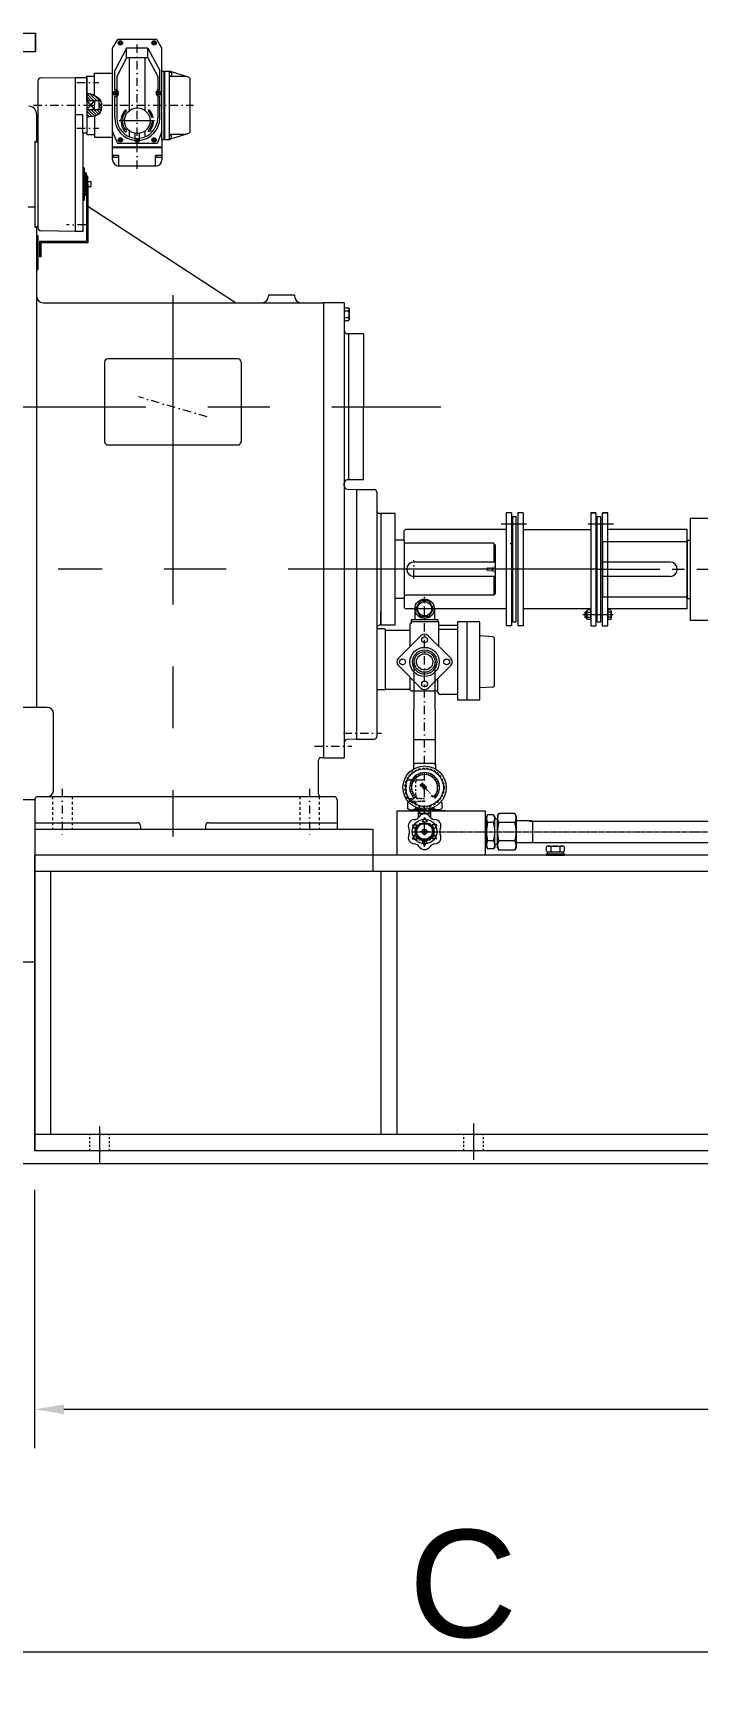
# Model space of a CAD drawing. Header units: inches. Extents: x 0 to 26418, y 0 to 20128.
# Drawn here: x 12022 to 13044, y 11112 to 13663 of the extents above; entities that cross this region are included whole.
import ezdxf

# ---------------------------------------------------------------- set-up
doc = ezdxf.new("R2010")
doc.units = ezdxf.units.IN
doc.header["$MEASUREMENT"] = 0
for name, pattern in [('CENTER', [50.8, 31.75, -6.35, 6.35, -6.35]), ('CHAIN', [0.7087, 0.4724, -0.0591, 0.1181, -0.0591]), ('DASHDOT', [25.4, 12.7, -6.35, 0, -6.35]), ('EB_DASH', [6, 3, -3]), ('虚线', [2, 1, -1])]:
    doc.linetypes.add(name, pattern=pattern)
doc.layers.get('Defpoints').update_dxf_attribs({"lineweight": 5})
for name, color, linetype, lineweight in [('CAXA1', 5, 'CENTER', 5), ('CAXA细实线层', 7, 'Continuous', 5), ('CAXA虚线层', 96, 'EB_DASH', 5), ('细实线层', 7, 'Continuous', 5)]:
    doc.layers.add(name, color=color, linetype=linetype, lineweight=lineweight)
doc.styles.add('Roman', font='arial.ttf')
doc.styles.get("Standard").update_dxf_attribs({"font": 'arial.ttf'})
doc.dimstyles.new('ISO-25', dxfattribs={"dimscale": 30, "dimtxt": 1.5, "dimasz": 1.5, "dimexe": 2, "dimexo": 2, "dimtad": 1, "dimtih": 1, "dimtoh": 1, "dimdec": 1, "dimlfac": 0.03937, "dimdsep": 46, "dimtxsty": 'Standard', "dimcen": 2.5, "dimclrd": 7, "dimclre": 7, "dimclrt": 7, "dimadec": 0, "dimazin": 0, "dimtfac": 1, "dimtdec": 1, "dimtmove": 0, "dimatfit": 3, "dimfxl": 1, "dimlwd": 5, "dimlwe": 5, "dimarcsym": 0})

# ---------------------------------------------------------------- blocks, each defined once
blk = doc.blocks.new('*D43')
at = {"color": 7, "linetype": 'Continuous', "lineweight": 5, "transparency": 16777216}
for p, q in [((9490.9, 12325.2), (9490.9, 11112.2)), ((15873.9, 11863.2), (15873.9, 11112.2)), ((9535.9, 11172.2), (15828.9, 11172.2))]:
    blk.add_line(p, q, dxfattribs=at)
at = {"color": 7, "transparency": 16777216}
for points in [[(9535.9, 11179.7), (9535.9, 11164.7), (9490.9, 11172.2)], [(15828.9, 11179.7), (15828.9, 11164.7), (15873.9, 11172.2)]]:
    blk.add_solid(points, dxfattribs=at)
at = {"layer": 'Defpoints', "color": 0, "transparency": 16777216}
for p in [(9490.9, 12385.2), (15873.9, 11923.2), (15873.9, 11172.2)]:
    blk.add_point(p, dxfattribs=at)
at = {"color": 7, "lineweight": 5, "transparency": 16777216, "insert": (12682.4, 11276.2), "char_height": 165, "attachment_point": 5, "style": 'Roman'}
blk.add_mtext('C', dxfattribs=at)
blk = doc.blocks.new('*D45')
at = {"color": 7, "linetype": 'Continuous', "lineweight": 5, "transparency": 16777216}
for p, q in [((12023.9, 11883.2), (12023.9, 11485.4)), ((14573.9, 11883.2), (14573.9, 11485.4)), ((12068.9, 11545.4), (14528.9, 11545.4))]:
    blk.add_line(p, q, dxfattribs=at)
at = {"color": 7, "transparency": 16777216}
for points in [[(12068.9, 11552.9), (12068.9, 11537.9), (12023.9, 11545.4)], [(14528.9, 11552.9), (14528.9, 11537.9), (14573.9, 11545.4)]]:
    blk.add_solid(points, dxfattribs=at)
at = {"layer": 'Defpoints', "color": 0, "transparency": 16777216}
for p in [(12023.9, 11943.2), (14573.9, 11943.2), (14573.9, 11545.4)]:
    blk.add_point(p, dxfattribs=at)
at = {"color": 7, "lineweight": 5, "transparency": 16777216, "insert": (13298.9, 11646.7), "char_height": 165, "attachment_point": 5, "style": 'Roman'}
blk.add_mtext('A', dxfattribs=at)

msp = doc.modelspace()

# ---------------------------------------------------------------- hatches: boundary and pattern name
at = {"lineweight": 5, "ltscale": 2}
h = msp.add_hatch(dxfattribs=at)
h.set_pattern_fill('ANSI31', angle=90, style=0)
h.set_pattern_definition([(135, (-173626.2287, 76611.9584), (-2.24506403, -2.24506403), [])])
edge = h.paths.add_edge_path()
edge.add_line((12103.95, 13559.18), (12103.95, 13569.79))
edge.add_spline(control_points=[(12103.95, 13569.79), (12107.78, 13571.76), (12124.14, 13565.13), (12126.85, 13555.45), (12126.93, 13552.18)], knot_values=[3.6308957, 3.6308957, 3.6308957, 3.6308957, 20.6769473, 29.3984587, 29.3984587, 29.3984587, 29.3984587], degree=3, periodic=0)
edge.add_line((12126.93, 13552.18), (12122.95, 13552.18))
edge.add_line((12122.95, 13552.18), (12122.95, 13559.18))
edge.add_line((12122.95, 13559.18), (12103.95, 13559.18))
edge = h.paths.add_edge_path()
edge.add_line((12115.95, 13545.18), (12122.95, 13545.18))
edge.add_line((12122.95, 13545.18), (12122.95, 13552.18))
edge.add_line((12122.95, 13552.18), (12126.93, 13552.18))
edge.add_spline(control_points=[(12126.93, 13552.18), (12127, 13549.59), (12126.03, 13544.12), (12123.21, 13536.39), (12109.35, 13534.24), (12103.95, 13533.62)], knot_values=[29.3984587, 29.3984587, 29.3984587, 29.3984587, 36.2964937, 44.020634, 53.7417348, 53.7417348, 53.7417348, 53.7417348], degree=3, periodic=0)
edge.add_line((12103.95, 13533.62), (12103.95, 13544.63))
edge.add_line((12103.95, 13544.63), (12103.95, 13545.18))
edge.add_line((12103.95, 13545.18), (12115.95, 13545.18))
edge.add_line((12115.95, 13545.18), (12115.95, 13545.18))
at = {"linetype": 'Continuous', "lineweight": 5}
h = msp.add_hatch(color=7, dxfattribs=at)
h.paths.add_polyline_path([(12637.59, 12488.04), (12635.87, 12489.57), (12635.83, 12489.61), (12635.79, 12489.65), (12624.36, 12499.85), (12624.81, 12500.09), (12625.21, 12500.41), (12625.54, 12500.81), (12625.77, 12501.27)], flags=0)
h.paths.add_polyline_path([(12622.8, 12504.6), (12622.39, 12504.45), (12622.01, 12504.23), (12621.68, 12503.95), (12621.4, 12503.62), (12621.18, 12503.24), (12621.03, 12502.83), (12619.06, 12504.59), (12618.81, 12504.75), (12618.52, 12504.83), (12617.25, 12504.99), (12617.17, 12505.01), (12617.09, 12505.04), (12617.02, 12505.08), (12616.96, 12505.13), (12616.73, 12505.36), (12616.66, 12505.44), (12616.62, 12505.53), (12616.59, 12505.62), (12616.58, 12505.72), (12616.59, 12505.81), (12616.62, 12505.91), (12616.66, 12506), (12616.73, 12506.07), (12619.55, 12508.9), (12619.63, 12508.96), (12619.72, 12509.01), (12619.81, 12509.04), (12619.91, 12509.05), (12620.01, 12509.04), (12620.1, 12509.01), (12620.19, 12508.96), (12620.26, 12508.9), (12620.49, 12508.67), (12620.55, 12508.6), (12620.59, 12508.53), (12620.62, 12508.46), (12620.64, 12508.38), (12620.79, 12507.11), (12620.88, 12506.82), (12621.04, 12506.57)], flags=0)
msp.add_hatch(color=7, dxfattribs=at).paths.add_polyline_path([(12625.77, 12501.27), (12625.54, 12500.81), (12625.21, 12500.41), (12624.81, 12500.09), (12624.36, 12499.85), (12623.98, 12499.74), (12623.59, 12499.69), (12623.2, 12499.69), (12622.81, 12499.76), (12622.44, 12499.89), (12622.09, 12500.08), (12621.78, 12500.32), (12621.51, 12500.6), (12621.28, 12500.92), (12621.11, 12501.28), (12621, 12501.66), (12620.95, 12502.05), (12620.96, 12502.44), (12621.03, 12502.83), (12621.18, 12503.24), (12621.4, 12503.62), (12621.68, 12503.95), (12622.01, 12504.23), (12622.39, 12504.45), (12622.8, 12504.6), (12623.19, 12504.67), (12623.58, 12504.68), (12623.97, 12504.63), (12624.35, 12504.51), (12624.7, 12504.34), (12625.02, 12504.12), (12625.31, 12503.85), (12625.55, 12503.53), (12625.73, 12503.19), (12625.86, 12502.82), (12625.93, 12502.43), (12625.94, 12502.03), (12625.89, 12501.65)], flags=0)

# ---------------------------------------------------------------- linework, layer by layer
at = {"color": 7, "lineweight": 5}
for p, q in [((11520.45, 13663.18), (12025.45, 13663.18)), ((12025.45, 13635.18), (12025.45, 13663.18)), ((12143.65, 13639.83), (12151.65, 13653.53)), ((12211.65, 13653.53), (12151.65, 13653.53)), ((12153.75, 13648.73), (12155.25, 13648.73)), ((12153.75, 13648.73), (12153.75, 13647.73)), ((12155.25, 13648.73), (12155.25, 13650.23)), ((12155.25, 13650.23), (12156.25, 13650.23)), ((12156.25, 13650.23), (12156.25, 13648.73)), ((12156.25, 13648.73), (12157.75, 13648.73)), ((12157.75, 13648.73), (12157.75, 13647.73)), ((12205.55, 13647.73), (12205.55, 13648.73)), ((12205.55, 13648.73), (12207.05, 13648.73)), ((12207.05, 13648.73), (12207.05, 13650.23)), ((12207.05, 13650.23), (12208.05, 13650.23)), ((12208.05, 13650.23), (12208.05, 13648.73)), ((12208.05, 13648.73), (12209.55, 13648.73)), ((12209.55, 13648.23), (12209.55, 13648.73)), ((12209.55, 13648.73), (12209.55, 13647.73)), ((12219.65, 13639.83), (12211.65, 13653.53)), ((11772.95, 13635.18), (12025.45, 13635.18)), ((12143.65, 13521.88), (12143.65, 13639.83)), ((12165.15, 13640.03), (12147.05, 13605.53)), ((12165.15, 13625.03), (12150.2, 13596.53)), ((12155.25, 13647.73), (12153.75, 13647.73)), ((12155.25, 13646.23), (12155.25, 13647.73)), ((12156.25, 13646.23), (12155.25, 13646.23)), ((12157.75, 13647.73), (12156.25, 13647.73)), ((12156.25, 13647.73), (12156.25, 13646.23)), ((12198.15, 13640.03), (12165.15, 13640.03)), ((12165.15, 13625.03), (12165.15, 13640.03)), ((12198.15, 13625.03), (12165.15, 13625.03)), ((12169.65, 13543.95), (12169.65, 13625.03)), ((12193.65, 13543.95), (12193.65, 13625.03)), ((12198.15, 13625.03), (12198.15, 13640.03)), ((12198.15, 13640.03), (12216.25, 13605.53)), ((12198.15, 13625.03), (12213.1, 13596.53)), ((12207.05, 13647.73), (12205.55, 13647.73)), ((12207.05, 13646.23), (12207.05, 13647.73)), ((12208.05, 13646.23), (12207.05, 13646.23)), ((12207.55, 13646.23), (12208.05, 13646.23)), ((12209.55, 13647.73), (12208.05, 13647.73)), ((12208.05, 13647.73), (12208.05, 13646.23)), ((12219.65, 13604.83), (12219.65, 13639.83)), ((12103.95, 13559.18), (12103.95, 13597.18)), ((12103.95, 13597.18), (12115.95, 13597.18)), ((12115.95, 13601.43), (12143.65, 13601.43)), ((12115.95, 13567.37), (12115.95, 13601.43)), ((12147.05, 13575.75), (12147.05, 13605.53)), ((12216.25, 13575.75), (12216.25, 13605.53)), ((12219.65, 13604.83), (12231.25, 13604.83)), ((12219.65, 13499.53), (12219.65, 13604.83)), ((12223.25, 13499.53), (12223.25, 13604.83)), ((12224.25, 13499.53), (12224.25, 13604.83)), ((12231.25, 13499.53), (12231.25, 13604.83)), ((12260.36, 13595.56), (12231.25, 13604.83)), ((12231.25, 13603.31), (12234.25, 13603.31)), ((12231.25, 13597.43), (12234.25, 13597.43)), ((12234.25, 13603.31), (12234.25, 13597.43)), ((12147.45, 13571.33), (12147.45, 13572.83)), ((12147.45, 13572.83), (12148.45, 13572.83)), ((12148.45, 13572.83), (12148.45, 13571.33)), ((12150.2, 13596.53), (12150.2, 13575.29)), ((12213.1, 13596.53), (12213.1, 13575.29)), ((12214.85, 13571.33), (12214.85, 13572.83)), ((12214.85, 13572.83), (12215.85, 13572.83)), ((12215.85, 13572.83), (12215.85, 13571.33)), ((12231.25, 13596.83), (12256.39, 13596.83)), ((12263.15, 13512.6), (12263.15, 13591.75)), ((12122.95, 13559.18), (12103.95, 13559.18)), ((12122.95, 13545.18), (12122.95, 13559.18)), ((12145.95, 13571.33), (12147.45, 13571.33)), ((12145.95, 13571.33), (12145.95, 13570.33)), ((12147.45, 13570.33), (12145.95, 13570.33)), ((12147.05, 13532.63), (12147.05, 13565.91)), ((12147.45, 13568.83), (12147.45, 13570.33)), ((12148.45, 13568.83), (12147.45, 13568.83)), ((12148.45, 13571.33), (12149.95, 13571.33)), ((12149.95, 13570.33), (12148.45, 13570.33)), ((12148.45, 13570.33), (12148.45, 13568.83)), ((12149.95, 13571.33), (12149.95, 13570.33)), ((12150.2, 13566.36), (12150.2, 13532.63)), ((12213.1, 13566.36), (12213.1, 13532.63)), ((12213.35, 13571.33), (12214.85, 13571.33)), ((12213.35, 13571.33), (12213.35, 13570.33)), ((12214.85, 13570.33), (12213.35, 13570.33)), ((12214.85, 13568.83), (12214.85, 13570.33)), ((12215.85, 13568.83), (12214.85, 13568.83)), ((12215.85, 13571.33), (12217.35, 13571.33)), ((12217.35, 13570.33), (12215.85, 13570.33)), ((12215.85, 13570.33), (12215.85, 13568.83)), ((12216.25, 13532.63), (12216.25, 13565.91)), ((12217.35, 13571.33), (12217.35, 13570.33)), ((12026.95, 13538.68), (12026.95, 13495.68)), ((12122.95, 13545.18), (12103.95, 13545.18)), ((12103.95, 13544.63), (12103.95, 13507.18)), ((12115.95, 13535.74), (12115.95, 13502.93)), ((12117.95, 13545.16), (12117.95, 13545.18)), ((12143.65, 13468.23), (12143.65, 13521.88)), ((12208.15, 13528.33), (12153.76, 13528.33)), ((12156.7, 13526.47), (12158.86, 13526.47)), ((12157.12, 13533.29), (12159.33, 13533.29)), ((12163.35, 13545.39), (12164.99, 13543.98)), ((12199.95, 13545.39), (12198.31, 13543.98)), ((12206.17, 13533.29), (12203.97, 13533.29)), ((12206.6, 13526.47), (12204.44, 13526.47)), ((12103.95, 13507.18), (12115.95, 13507.18)), ((12115.95, 13502.93), (12143.65, 13502.93)), ((12143.65, 13512.03), (12151.15, 13493.53)), ((12153.75, 13499.33), (12155.25, 13499.33)), ((12153.75, 13499.33), (12153.75, 13498.33)), ((12155.25, 13498.33), (12153.75, 13498.33)), ((12155.25, 13499.33), (12155.25, 13500.83)), ((12155.25, 13500.83), (12156.25, 13500.83)), ((12155.25, 13496.83), (12155.25, 13498.33)), ((12156.25, 13496.83), (12155.25, 13496.83)), ((12156.25, 13500.83), (12156.25, 13499.33)), ((12156.25, 13499.33), (12157.75, 13499.33)), ((12157.75, 13498.33), (12156.25, 13498.33)), ((12156.25, 13498.33), (12156.25, 13496.83)), ((12157.75, 13499.33), (12157.75, 13498.33)), ((12161.41, 13513.61), (12160.51, 13512.95)), ((12160.51, 13512.95), (12164.82, 13511.29)), ((12163.16, 13514.88), (12164.06, 13515.55)), ((12164.06, 13515.55), (12164.82, 13511.29)), ((12169.65, 13503.56), (12169.65, 13512.7)), ((12178.35, 13498.18), (12178.35, 13508.9)), ((12179.65, 13498.77), (12181.15, 13498.77)), ((12179.65, 13498.77), (12179.65, 13497.77)), ((12181.15, 13497.77), (12179.65, 13497.77)), ((12181.15, 13498.77), (12181.15, 13500.27)), ((12181.15, 13500.27), (12182.15, 13500.27)), ((12181.15, 13496.27), (12181.15, 13497.77)), ((12182.15, 13496.27), (12181.15, 13496.27)), ((12182.15, 13500.27), (12182.15, 13498.77)), ((12182.15, 13498.77), (12183.65, 13498.77)), ((12183.65, 13497.77), (12182.15, 13497.77)), ((12182.15, 13497.77), (12182.15, 13496.27)), ((12183.65, 13498.77), (12183.65, 13497.77)), ((12184.95, 13498.18), (12184.95, 13508.9)), ((12193.65, 13503.56), (12193.65, 13512.7)), ((12199.24, 13515.55), (12198.47, 13511.29)), ((12202.79, 13512.95), (12198.47, 13511.29)), ((12200.14, 13514.88), (12199.24, 13515.55)), ((12201.89, 13513.61), (12202.79, 13512.95)), ((12205.55, 13499.33), (12207.05, 13499.33)), ((12205.55, 13499.33), (12205.55, 13498.33)), ((12207.05, 13498.33), (12205.55, 13498.33)), ((12207.05, 13499.33), (12207.05, 13500.83)), ((12207.05, 13500.83), (12208.05, 13500.83)), ((12207.05, 13496.83), (12207.05, 13498.33)), ((12208.05, 13496.83), (12207.05, 13496.83)), ((12208.05, 13500.83), (12208.05, 13499.33)), ((12208.05, 13499.33), (12209.55, 13499.33)), ((12209.55, 13498.33), (12208.05, 13498.33)), ((12208.05, 13498.33), (12208.05, 13496.83)), ((12209.55, 13499.33), (12209.55, 13498.33)), ((12219.65, 13512.03), (12212.15, 13493.53)), ((12219.65, 13499.53), (12231.25, 13499.53)), ((12219.65, 13499.53), (12219.65, 13468.23)), ((12260.36, 13508.79), (12231.25, 13499.53)), ((12231.25, 13507.53), (12256.39, 13507.53)), ((12231.25, 13506.93), (12234.25, 13506.93)), ((12231.25, 13501.04), (12234.25, 13501.04)), ((12234.25, 13501.04), (12234.25, 13506.93)), ((12219.65, 13487.53), (12143.65, 13487.53)), ((12219.65, 13486.53), (12143.65, 13486.53)), ((12153.35, 13475.03), (12143.65, 13475.03)), ((12144.5, 13475.03), (12144.5, 13472.03)), ((12152.5, 13472.03), (12144.5, 13472.03)), ((12212.15, 13493.53), (12151.15, 13493.53)), ((12152.5, 13475.03), (12152.5, 13472.03)), ((12153.35, 13458.53), (12153.35, 13475.03)), ((12209.95, 13458.53), (12209.95, 13475.03)), ((12219.65, 13475.03), (12209.95, 13475.03)), ((12210.8, 13475.03), (12210.8, 13472.03)), ((12218.8, 13472.03), (12210.8, 13472.03)), ((12218.8, 13475.03), (12218.8, 13472.03)), ((12209.95, 13458.53), (12153.35, 13458.53)), ((12332.95, 13248.18), (12105.45, 13396.54)), ((12026.95, 13365.68), (12026.95, 12625.68)), ((12036.95, 13248.18), (12467.95, 13248.18)), ((12423.45, 13260.18), (12383.45, 13260.18)), ((12383.45, 13260.18), (12383.45, 13258.18)), ((12423.45, 13260.18), (12423.45, 13258.18)), ((12467.95, 13248.18), (12467.95, 12548.18)), ((12499.95, 13248.18), (12467.95, 13248.18)), ((12499.95, 13248.18), (12499.95, 12571.13)), ((12499.95, 13240.6), (12506.68, 13240.6)), ((12499.95, 13240.6), (12499.95, 13220.75)), ((12506.68, 13240.6), (12507.45, 13239.27)), ((12499.95, 13235.64), (12506.68, 13235.64)), ((12499.95, 13230.68), (12499.95, 13230.68)), ((12499.95, 13230.68), (12499.95, 13230.68)), ((12499.95, 13230.68), (12499.95, 13230.68)), ((12499.95, 13225.71), (12506.68, 13225.71)), ((12499.95, 13220.75), (12506.68, 13220.75)), ((12506.68, 13220.75), (12507.45, 13222.08)), ((12507.45, 13239.27), (12507.45, 13222.08)), ((12506.45, 13200.68), (12504.95, 13200.68)), ((12506.45, 13200.68), (12506.45, 13034.21)), ((12529.45, 13200.68), (12506.45, 13200.68)), ((12506.45, 13200.68), (12506.45, 12975.68)), ((12529.45, 13200.68), (12529.45, 13088.18)), ((12131.45, 13156.81), (12131.45, 13034.48)), ((12336.45, 13161.81), (12136.45, 13161.81)), ((12341.45, 13156.81), (12341.45, 13034.48)), ((12529.45, 12975.68), (12529.45, 13088.18)), ((12136.45, 13029.48), (12137.24, 13029.48)), ((12137.24, 13029.48), (12336.45, 13029.48)), ((12499.95, 12966.42), (12499.95, 12970.68)), ((12504.69, 12961.42), (12518.95, 12960.68)), ((12506.45, 12975.68), (12504.95, 12975.68)), ((12529.45, 12975.68), (12506.45, 12975.68)), ((12518.95, 12960.68), (12545.95, 12960.68)), ((12518.95, 12960.68), (12518.95, 12576.87)), ((12549.95, 12956.68), (12549.95, 12746.37)), ((12555.95, 12924.18), (12553.95, 12924.18)), ((12577.95, 12924.18), (12555.95, 12924.18)), ((12555.95, 12924.18), (12555.95, 12752.18)), ((12577.95, 12752.18), (12577.95, 12924.18)), ((13031.95, 12916.71), (13076.95, 12916.71)), ((13031.95, 12916.71), (13031.95, 12759.65)), ((12591.95, 12883.18), (12577.95, 12883.18)), ((12591.95, 12883.18), (12577.95, 12883.18)), ((12591.95, 12883.18), (12591.95, 12793.18)), ((12591.95, 12883.18), (12591.95, 12793.18)), ((13026.95, 12883.18), (13026.95, 12793.18)), ((13026.95, 12883.18), (13031.95, 12883.18)), ((12729.95, 12878.18), (12593.95, 12878.18)), ((12729.95, 12878.18), (12593.95, 12878.18)), ((12729.95, 12878.18), (12729.95, 12849.18)), ((12729.95, 12878.18), (12729.95, 12849.18)), ((12731.95, 12876.18), (12731.95, 12800.18)), ((12731.95, 12876.18), (12731.95, 12800.18)), ((12754.95, 12878.18), (12756.95, 12876.18)), ((12754.95, 12878.18), (12756.95, 12876.18)), ((12896.95, 12880.68), (12896.95, 12795.68)), ((12896.95, 12880.68), (13026.95, 12880.68)), ((12731.95, 12849.18), (12606.95, 12849.18)), ((12731.95, 12849.18), (12616.95, 12849.18)), ((13000.95, 12849.18), (12896.95, 12849.18)), ((12731.95, 12827.18), (12606.95, 12827.18)), ((12731.95, 12827.18), (12616.3, 12827.18)), ((12729.95, 12827.18), (12729.95, 12798.18)), ((12729.95, 12827.18), (12729.95, 12798.18)), ((13000.95, 12827.18), (12896.95, 12827.18)), ((12591.94, 12793.18), (12577.95, 12793.18)), ((12591.95, 12793.18), (12577.95, 12793.18)), ((12729.95, 12798.18), (12593.95, 12798.18)), ((12729.95, 12798.18), (12593.95, 12798.18)), ((12616.52, 12789.37), (12609.59, 12777.37)), ((12630.38, 12789.37), (12616.52, 12789.37)), ((12637.31, 12777.37), (12630.38, 12789.37)), ((12729.95, 12798.18), (12731.95, 12800.18)), ((12729.95, 12798.18), (12731.95, 12800.18)), ((12896.95, 12795.68), (13026.95, 12795.68)), ((13026.95, 12793.18), (13031.95, 12793.18)), ((12555.95, 12752.18), (12555.95, 12773.18)), ((12643.88, 12760.38), (12603.02, 12760.38)), ((12603.02, 12760.38), (12603.02, 12755.23)), ((12645.44, 12757.37), (12603.02, 12757.37)), ((12608.45, 12777.37), (12608.45, 12760.38)), ((12609.59, 12777.37), (12616.52, 12765.37)), ((12616.52, 12765.37), (12630.38, 12765.37)), ((12630.38, 12765.37), (12637.31, 12777.37)), ((12638.45, 12777.37), (12638.45, 12760.38)), ((12643.88, 12760.38), (12643.88, 12757.37)), ((12645.44, 12719.55), (12645.44, 12757.37)), ((12674.52, 12757.98), (12706.52, 12757.98)), ((12674.52, 12636.88), (12674.52, 12757.98)), ((12688.96, 12636.88), (12688.96, 12757.98)), ((12708.52, 12638.88), (12708.52, 12755.98)), ((13031.95, 12759.65), (13076.95, 12759.65)), ((12549.95, 12748.18), (12549.95, 12746.37)), ((12549.95, 12746.37), (12549.95, 12580.87)), ((12561.45, 12746.37), (12549.95, 12746.37)), ((12555.95, 12752.18), (12553.95, 12752.18)), ((12577.95, 12752.18), (12555.95, 12752.18)), ((12563.45, 12654.37), (12563.45, 12744.37)), ((12563.45, 12744.37), (12601.46, 12744.37)), ((12583.14, 12701.23), (12617.79, 12735.88)), ((12601.46, 12719.55), (12601.46, 12754.66)), ((12629.11, 12735.88), (12663.75, 12701.23)), ((12645.44, 12752.08), (12674.52, 12752.08)), ((12674.52, 12745.33), (12645.44, 12745.33)), ((12728.15, 12734.16), (12708.52, 12735.49)), ((12730.95, 12659.78), (12730.95, 12731.17)), ((12617.79, 12655.27), (12583.14, 12689.92)), ((12629.11, 12655.27), (12663.75, 12689.92)), ((12563.45, 12653.87), (12599.06, 12653.87)), ((12601.46, 12653.47), (12601.46, 12671.6)), ((12643.26, 12669.42), (12643.26, 12650.47)), ((12728.15, 12656.78), (12708.52, 12655.46)), ((12561.45, 12652.37), (12549.95, 12652.37)), ((12643.26, 12650.47), (12604.46, 12650.47)), ((12674.52, 12645.47), (12648.26, 12645.47)), ((12688.96, 12636.88), (12674.52, 12636.88)), ((12706.52, 12636.88), (12688.96, 12636.88)), ((12042.95, 12625.68), (11986.95, 12625.68)), ((12052.95, 12498.18), (12052.95, 12615.68)), ((12518.95, 12576.87), (12504.69, 12576.13)), ((12518.95, 12596.87), (12518.95, 12576.87)), ((12518.95, 12576.87), (12545.95, 12576.87)), ((12499.95, 12571.13), (12499.95, 12548.18)), ((12459.95, 12543.18), (12459.95, 12493.18)), ((12467.95, 12548.18), (12464.95, 12548.18)), ((12467.95, 12548.18), (12499.95, 12548.18)), ((12023.95, 12483.18), (12023.95, 12438.18)), ((12483.95, 12488.18), (12028.95, 12488.18)), ((12488.95, 12483.18), (12488.95, 12438.18)), ((12023.95, 12448.18), (12181.45, 12448.18)), ((12023.95, 12438.18), (12488.95, 12438.18)), ((12186.45, 12443.18), (12186.45, 12438.18)), ((12286.45, 12443.18), (12286.45, 12438.18)), ((12291.45, 12448.18), (12488.95, 12448.18)), ((16641.69, 11923.18), (9793.58, 11923.18))]:
    msp.add_line(p, q, dxfattribs=at)
at = {"color": 7, "linetype": 'DASHDOT', "lineweight": 5}
for p, q in [((12181.65, 13454.37), (12181.65, 13657.8)), ((12089, 13587.18), (12122.37, 13587.18)), ((12022.36, 13552.18), (12103.95, 13552.18)), ((12103.95, 13552.18), (12141.44, 13552.18)), ((12103.95, 13552.18), (12268.13, 13552.18)), ((12089, 13517.18), (12122.37, 13517.18)), ((12102.39, 13368.18), (12072.78, 13368.18)), ((12288.96, 13072.86), (12183.94, 13103.49)), ((12288.96, 13072.86), (12183.94, 13103.49)), ((12606.95, 12824.18), (12606.95, 12852.18)), ((12623.45, 12411.08), (12623.45, 12795.57)), ((12498.82, 12585.87), (12557.17, 12585.87)), ((12454.26, 12565.68), (12511.49, 12565.68)), ((12066.45, 12500.33), (12066.45, 12425.13)), ((12446.45, 12500.33), (12446.45, 12425.13))]:
    msp.add_line(p, q, dxfattribs=at)
at = {"color": 7, "linetype": 'Continuous', "lineweight": 5}
for p, q in [((12878.94, 12925.18), (12886.94, 12925.18)), ((12886.94, 12925.18), (12878.94, 12925.18)), ((12888.95, 12919.18), (12894.25, 12919.18)), ((12896.95, 12925.18), (12904.95, 12925.18)), ((12904.95, 12925.18), (12896.95, 12925.18)), ((12593.95, 12899.18), (12591.95, 12897.18)), ((12591.95, 12883.18), (12591.95, 12897.18)), ((12591.95, 12883.18), (12591.95, 12793.18)), ((12591.95, 12793.18), (12591.95, 12779.18)), ((12593.95, 12777.18), (12591.95, 12779.18)), ((12748.95, 12777.18), (12593.95, 12777.18)), ((12758.94, 12757.18), (12764.24, 12757.18)), ((12869.95, 12772.18), (12869.95, 12764.18)), ((12872.54, 12772.18), (12869.95, 12772.18)), ((12872.54, 12764.18), (12869.95, 12764.18)), ((12872.54, 12762.55), (12872.54, 12773.81)), ((12878.34, 12775.68), (12873.15, 12775.68)), ((12873.15, 12771.93), (12878.34, 12771.93)), ((12873.15, 12764.43), (12878.34, 12764.43)), ((12878.34, 12760.67), (12873.15, 12760.67)), ((12878.94, 12762.55), (12878.94, 12773.81)), ((12904.95, 12775.68), (12904.95, 12760.67)), ((12909.65, 12775.68), (12904.95, 12775.68)), ((12904.95, 12772.18), (12904.95, 12764.18)), ((12909.65, 12771.93), (12904.95, 12771.93)), ((12909.65, 12764.43), (12904.95, 12764.43)), ((12909.65, 12760.67), (12904.95, 12760.67)), ((12910.25, 12773.81), (12910.25, 12762.55)), ((12756.95, 12751.18), (12748.95, 12751.18)), ((12774.94, 12751.18), (12766.94, 12751.18)), ((12878.94, 12751.18), (12886.94, 12751.18)), ((12896.95, 12751.18), (12904.95, 12751.18)), ((12639.95, 12575.9), (12606.95, 12575.9)), ((12606.95, 12539.15), (12606.95, 12575.1)), ((12639.95, 12539.15), (12639.95, 12575.9)), ((12608.79, 12539.15), (12606.45, 12537.81)), ((12606.45, 12537.81), (12606.45, 12530.76)), ((12638.12, 12539.15), (12608.79, 12539.15)), ((12638.12, 12539.15), (12640.45, 12537.81)), ((12638.12, 12539.15), (12640.45, 12537.81)), ((12640.45, 12537.81), (12640.45, 12530.75)), ((12611.42, 12514.2), (12609.3, 12516.32)), ((12619.55, 12508.9), (12616.73, 12506.07)), ((12616.96, 12505.13), (12616.73, 12505.36)), ((12617.25, 12504.99), (12618.52, 12504.83)), ((12619.06, 12504.59), (12621.03, 12502.83)), ((12620.49, 12508.67), (12620.26, 12508.9)), ((12620.64, 12508.38), (12620.79, 12507.11)), ((12621.04, 12506.57), (12622.8, 12504.6)), ((12023.95, 12483.5), (11779.09, 12483.5)), ((12023.95, 12483.18), (12023.95, 12438.18)), ((12598.6, 12480.08), (12597.15, 12479.25)), ((12597.15, 12479.25), (12597.15, 12470.06)), ((12597.15, 12479.25), (12597.15, 12470.06)), ((12611.42, 12490.16), (12609.3, 12488.04)), ((12648.29, 12480.09), (12649.75, 12479.25)), ((12649.75, 12479.25), (12649.75, 12470.06)), ((12649.75, 12479.25), (12649.75, 12470.06)), ((12581.44, 12466.17), (12716.44, 12466.17)), ((12581.44, 12398.18), (12581.44, 12466.17)), ((12581.45, 12404.19), (12581.45, 12466.17)), ((12600.45, 12468.15), (12597.15, 12470.06)), ((12600.45, 12468.15), (12597.15, 12470.06)), ((12600.45, 12468.15), (12616.19, 12468.15)), ((12603.7, 12468.15), (12603.7, 12466.16)), ((12609.3, 12472.09), (12609.3, 12470.06)), ((12613.94, 12455.81), (12613.94, 12469.18)), ((12632.94, 12462.18), (12613.94, 12462.18)), ((12616.19, 12462.18), (12616.19, 12469.73)), ((12623.44, 12455.68), (12619.69, 12449.18)), ((12627.2, 12449.18), (12619.69, 12449.18)), ((12623.44, 12468.18), (12623.44, 12461.66)), ((12623.44, 12455.68), (12627.2, 12449.18)), ((12630.69, 12462.18), (12630.69, 12469.73)), ((12646.43, 12468.15), (12630.69, 12468.15)), ((12632.94, 12455.81), (12632.94, 12469.18)), ((12637.58, 12472.09), (12637.58, 12470.06)), ((12643.2, 12468.15), (12643.2, 12466.16)), ((12646.43, 12468.15), (12649.73, 12470.06)), ((12646.45, 12468.15), (12649.75, 12470.06)), ((12646.45, 12468.15), (12649.75, 12470.06)), ((12716.44, 12466.17), (12716.44, 12398.18)), ((12718.44, 12453.68), (12716.44, 12453.68)), ((12718.44, 12453.67), (12716.44, 12453.67)), ((12718.44, 12457.18), (12720.34, 12460.48)), ((12718.44, 12457.17), (12720.34, 12460.47)), ((12718.44, 12457.18), (12718.44, 12450.68)), ((12718.44, 12457.17), (12718.44, 12450.67)), ((12718.44, 12450.67), (12718.44, 12411.17)), ((12729.53, 12460.48), (12720.34, 12460.48)), ((12729.53, 12460.47), (12720.34, 12460.47)), ((12731.44, 12457.18), (12729.53, 12460.48)), ((12731.44, 12457.17), (12729.53, 12460.47)), ((12731.44, 12457.18), (12731.44, 12453.68)), ((12731.44, 12457.17), (12731.44, 12453.67)), ((12735.44, 12453.67), (12731.44, 12453.67)), ((12731.44, 12411.17), (12731.44, 12453.67)), ((12735.44, 12458.68), (12737.63, 12462.48)), ((12735.44, 12458.68), (12737.63, 12462.47)), ((12735.44, 12458.68), (12735.44, 12453.68)), ((12735.44, 12458.68), (12735.44, 12453.67)), ((12735.44, 12409.67), (12735.44, 12453.67)), ((12762.25, 12462.48), (12737.63, 12462.48)), ((12762.25, 12462.47), (12737.63, 12462.47)), ((12764.44, 12458.68), (12762.25, 12462.48)), ((12764.44, 12458.68), (12762.25, 12462.47)), ((12764.44, 12458.68), (12764.44, 12451.18)), ((12764.44, 12458.68), (12764.44, 12409.67)), ((12788.09, 12451.18), (12764.44, 12451.18)), ((12788.09, 12451.17), (12764.44, 12451.17)), ((12784.95, 12450.68), (14602.57, 12450.67)), ((12789.44, 12448.84), (12788.09, 12451.17)), ((12023.95, 12438.18), (12533.95, 12438.18)), ((12604.82, 12444.93), (12612.33, 12444.93)), ((12604.82, 12444.93), (12608.58, 12438.43)), ((12604.82, 12423.43), (12608.58, 12429.93)), ((12604.82, 12423.43), (12612.33, 12423.43)), ((12608.44, 12434.18), (12615.94, 12447.17)), ((12615.94, 12421.19), (12608.44, 12434.18)), ((12608.45, 12434.18), (12615.95, 12447.17)), ((12615.95, 12421.19), (12608.45, 12434.18)), ((12608.58, 12438.43), (12612.33, 12444.93)), ((12612.33, 12423.43), (12608.58, 12429.93)), ((12615.94, 12447.17), (12630.94, 12447.17)), ((12615.95, 12447.17), (12630.95, 12447.17)), ((12621.02, 12434.62), (12622.84, 12434.29)), ((12621.02, 12433.74), (12622.84, 12434.07)), ((12621.24, 12434.58), (12621.24, 12433.78)), ((12622.82, 12434.8), (12621.9, 12434.46)), ((12622.82, 12433.56), (12621.9, 12433.9)), ((12622.82, 12434.8), (12623.16, 12435.72)), ((12623.09, 12434.54), (12622.82, 12434.8)), ((12623.09, 12433.83), (12622.82, 12433.56)), ((12622.82, 12433.56), (12623.16, 12432.64)), ((12623.33, 12434.78), (12622.84, 12434.29)), ((12622.84, 12434.29), (12622.84, 12434.07)), ((12623.33, 12433.58), (12622.84, 12434.07)), ((12623, 12436.6), (12623.33, 12434.78)), ((12623, 12431.76), (12623.33, 12433.58)), ((12623.84, 12436.38), (12623.04, 12436.38)), ((12623.04, 12431.98), (12623.84, 12431.98)), ((12623.55, 12434.78), (12623.33, 12434.78)), ((12623.33, 12433.58), (12623.55, 12433.58)), ((12623.88, 12436.6), (12623.55, 12434.78)), ((12624.04, 12434.29), (12623.55, 12434.78)), ((12623.55, 12433.58), (12624.04, 12434.07)), ((12623.88, 12431.76), (12623.55, 12433.58)), ((12624.06, 12434.8), (12623.72, 12435.72)), ((12624.06, 12433.56), (12623.72, 12432.64)), ((12624.06, 12434.8), (12623.8, 12434.54)), ((12623.8, 12433.83), (12624.06, 12433.56)), ((12625.86, 12434.62), (12624.04, 12434.29)), ((12624.04, 12434.07), (12624.04, 12434.29)), ((12625.86, 12433.74), (12624.04, 12434.07)), ((12624.06, 12434.8), (12624.98, 12434.46)), ((12624.06, 12433.56), (12624.98, 12433.9)), ((12625.64, 12434.58), (12625.64, 12433.78)), ((12630.94, 12447.17), (12638.44, 12434.18)), ((12638.44, 12434.18), (12630.94, 12421.19)), ((12630.95, 12447.17), (12638.45, 12434.18)), ((12638.45, 12434.18), (12630.95, 12421.19)), ((12634.56, 12444.93), (12638.31, 12438.43)), ((12642.06, 12444.93), (12634.56, 12444.93)), ((12638.31, 12429.93), (12634.56, 12423.43)), ((12642.06, 12423.43), (12634.56, 12423.43)), ((12642.06, 12444.93), (12638.31, 12438.43)), ((12642.06, 12423.43), (12638.31, 12429.93)), ((12729.53, 12448.33), (12720.34, 12448.33)), ((12762.25, 12448.33), (12737.63, 12448.33)), ((12789.44, 12448.84), (12789.44, 12419.51)), ((12023.95, 11943.18), (12023.95, 12398.18)), ((14573.52, 12398.18), (12023.95, 12398.18)), ((12745.46, 12398.18), (12600.46, 12398.18)), ((12630.94, 12421.19), (12615.94, 12421.19)), ((12630.95, 12421.19), (12615.95, 12421.19)), ((12627.2, 12419.18), (12619.69, 12419.18)), ((12623.44, 12412.68), (12619.69, 12419.18)), ((12623.44, 12412.68), (12627.2, 12419.18)), ((12718.46, 12414.67), (12716.44, 12414.67)), ((12718.44, 12411.17), (12718.44, 12417.67)), ((12718.44, 12411.17), (12720.34, 12407.87)), ((12729.53, 12420.02), (12720.34, 12420.02)), ((12729.53, 12407.87), (12720.34, 12407.87)), ((12731.44, 12411.17), (12729.53, 12407.87)), ((12735.44, 12414.67), (12731.44, 12414.67)), ((12731.44, 12414.67), (12731.44, 12411.17)), ((12735.44, 12414.67), (12735.44, 12409.67)), ((12735.44, 12409.67), (12737.63, 12405.87)), ((12762.25, 12420.02), (12737.63, 12420.02)), ((12762.25, 12405.87), (12737.63, 12405.87)), ((12764.44, 12409.67), (12762.25, 12405.87)), ((12788.09, 12417.17), (12764.44, 12417.17)), ((12764.44, 12409.67), (12764.44, 12417.17)), ((12786.4, 12417.67), (14602.57, 12417.67)), ((12789.44, 12419.51), (12788.09, 12417.17)), ((12810.52, 12400.18), (12838.52, 12400.18)), ((12810.52, 12400.18), (12810.52, 12398.18)), ((12810.52, 12398.18), (12838.52, 12398.18)), ((12810.67, 12404.2), (12810.67, 12411.15)), ((12812.52, 12403.38), (12812.52, 12400.18)), ((12814.13, 12412.18), (12834.92, 12412.18)), ((12814.13, 12403.18), (12834.92, 12403.18)), ((12817.6, 12411.15), (12817.6, 12404.2)), ((12831.45, 12411.15), (12831.45, 12404.2)), ((12836.52, 12403.38), (12836.52, 12400.18)), ((12838.38, 12404.2), (12838.38, 12411.15)), ((12838.52, 12400.18), (12838.52, 12398.18)), ((12033.95, 12373.18), (12023.95, 12373.18)), ((14573.95, 12373.18), (12023.95, 12373.18)), ((12048.95, 11968.18), (12048.95, 12373.18)), ((12023.95, 12233.5), (11998.95, 12233.5)), ((14573.95, 11968.18), (12023.95, 11968.18)), ((14573.95, 11943.18), (12023.95, 11943.18))]:
    msp.add_line(p, q, dxfattribs=at)
at = {"color": 7, "linetype": '虚线', "lineweight": 5, "ltscale": 1.5}
for p, q in [((12719.15, 12838.18), (12720.31, 12840.18)), ((12720.31, 12836.18), (12719.15, 12838.18)), ((12720.31, 12836.18), (12720.31, 12840.18)), ((12720.31, 12840.18), (12728.05, 12840.18)), ((12720.31, 12836.18), (12728.05, 12836.18)), ((12728.05, 12840.18), (12731.95, 12842.43)), ((12728.05, 12840.18), (12728.05, 12836.18)), ((12728.05, 12836.18), (12731.95, 12833.93))]:
    msp.add_line(p, q, dxfattribs=at)
at = {"color": 7, "linetype": '虚线', "lineweight": 5, "ltscale": 4}
for p, q in [((12051.45, 12488.18), (12051.45, 12438.18)), ((12081.45, 12488.18), (12081.45, 12438.18)), ((12431.45, 12488.18), (12431.45, 12438.18)), ((12461.45, 12488.18), (12461.45, 12438.18))]:
    msp.add_line(p, q, dxfattribs=at)
at = {"color": 7, "linetype": 'CHAIN', "lineweight": 5, "ltscale": 15}
msp.add_line((12604.86, 12434.18), (14583.95, 12434.17), dxfattribs=at)
at = {"color": 7, "lineweight": 5}
for centre, radius in [((12155.75, 13648.23), 3.3), ((12207.55, 13648.23), 3.3), ((12147.95, 13570.83), 3.3), ((12215.35, 13570.83), 3.3), ((12181.65, 13528.33), 19.7), ((12158, 13529.88), 1.75), ((12155.75, 13498.83), 3.3), ((12181.65, 13498.27), 3.3), ((12207.55, 13498.83), 3.3), ((12623.45, 12777.37), 15), ((12623.45, 12777.37), 11), ((12623.45, 12729.47), 4.5), ((12623.4, 12695.47), 22.5), ((12623.45, 12695.47), 18.6), ((12623.45, 12695.57), 16), ((12623.45, 12695.57), 12.5), ((12589.55, 12695.57), 4.5), ((12657.35, 12695.57), 4.5), ((12623.45, 12661.67), 4.5)]:
    msp.add_circle(centre, radius, dxfattribs=at)
at = {"color": 7, "linetype": 'Continuous', "lineweight": 5}
for centre, radius in [((12623.44, 12502.18), 33.25), ((12623.44, 12502.18), 29), ((12623.44, 12502.18), 2.5), ((12635.16, 12488.86), 1), ((12635.16, 12488.86), 0.5), ((12623.45, 12434.66), 19), ((12623.45, 12434.66), 19), ((12623.44, 12434.18), 13), ((12623.45, 12434.66), 12), ((12623.45, 12434.66), 12), ((12623.44, 12434.18), 4)]:
    msp.add_circle(centre, radius, dxfattribs=at)
at = {"color": 7, "lineweight": 5}
for centre, radius, start, end in [((12147.95, 13570.83), 5, 259.63024, 100.36976), ((12215.35, 13570.83), 5, 79.63024, 280.36976), ((12259.15, 13591.75), 4, 0, 72.34988), ((12014.95, 13538.68), 12, 0, 90), ((12181.65, 13532.63), 34.6, 180, 264.52892), ((12181.65, 13532.63), 31.45, 180, 263.97901), ((12181.65, 13528.33), 25.02, 184.25161, 216.0227), ((12181.65, 13528.33), 25.02, 136.99459, 168.55642), ((12181.65, 13528.33), 22.86, 184.65425, 216.0227), ((12181.65, 13528.33), 22.86, 136.78495, 167.45816), ((12181.65, 13532.63), 34.6, 275.47108, 0), ((12181.65, 13532.63), 31.45, 276.02099, 0), ((12181.65, 13528.33), 22.86, 12.54184, 43.21505), ((12181.65, 13528.33), 25.02, 11.44358, 43.00541), ((12181.65, 13528.33), 22.86, 323.9773, 355.34575), ((12181.65, 13528.33), 25.02, 323.9773, 355.74839), ((12259.15, 13512.6), 4, 287.65012, 0), ((12153.35, 13468.23), 9.7, 180, 270), ((12209.95, 13468.23), 9.7, 270, 0), ((12031.95, 13368.18), 5, 210.13698, 233.1301), ((12036.95, 13258.18), 10, 180, 270), ((12373.45, 13258.18), 10, 270, 0), ((12433.45, 13258.18), 10, 180, 270), ((12503.06, 13238.12), 4.39, 325.61576, 25.61582), ((12491.03, 13230.68), 16.42, 342.41205, 17.58795), ((12503.06, 13223.23), 4.39, 334.38418, 34.38424), ((12504.95, 13205.68), 5, 180, 270), ((12136.45, 13156.81), 5, 90, 180), ((12336.45, 13156.81), 5, 0, 90), ((12136.45, 13034.48), 5, 180, 270), ((12336.45, 13034.48), 5, 270, 0), ((12504.95, 12970.68), 5, 90, 180), ((12504.95, 12966.42), 5, 180, 267), ((12545.95, 12956.68), 4, 0, 90), ((12553.95, 12928.18), 4, 180, 270), ((12593.95, 12880.18), 2, 180, 270), ((12606.95, 12838.18), 11, 90, 270), ((13000.95, 12838.18), 11, 270, 90), ((12593.95, 12796.18), 2, 90, 180), ((12623.45, 12699.37), 59.5, 110.15664, 111.6848), ((12706.52, 12755.98), 2, 0, 90), ((12553.95, 12748.18), 4, 90, 180), ((12561.45, 12744.37), 2, 360, 90), ((12623.45, 12730.22), 8, 45, 135), ((12727.95, 12731.17), 3, 0, 86.13391), ((12588.8, 12695.57), 8, 135, 225), ((12658.1, 12695.57), 8, 315, 45), ((12561.45, 12654.37), 2, 270, 0), ((12599.06, 12650.87), 3, 25.67889, 90.00017), ((12623.45, 12660.92), 8, 225, 315), ((12727.95, 12659.78), 3, 273.86609, 0), ((12604.46, 12653.47), 3, 205.67933, 270), ((12648.26, 12650.47), 5, 180, 270), ((12706.52, 12638.88), 2, 270, 0), ((12042.95, 12615.68), 10, 0, 90), ((12545.95, 12580.87), 4, 270, 0), ((12504.95, 12571.13), 5, 93, 180), ((12464.95, 12543.18), 5, 90, 180), ((12028.95, 12483.18), 5, 90, 180), ((12042.95, 12498.18), 10, 270, 0), ((12464.95, 12493.18), 5, 180, 270), ((12483.95, 12483.18), 5, 0, 90), ((12181.45, 12443.18), 5, 0, 90), ((12291.45, 12443.18), 5, 90, 180)]:
    msp.add_arc(centre, radius, start, end, dxfattribs=at)
at = {"color": 7, "linetype": 'Continuous', "lineweight": 5}
for centre, radius, start, end in [((12875.77, 12773.81), 3.23, 144.42999, 215.57001), ((12884.54, 12768.18), 12, 161.77609, 198.22391), ((12875.77, 12762.55), 3.23, 144.42999, 215.57001), ((12875.72, 12773.81), 3.23, 324.42999, 35.57001), ((12866.94, 12768.18), 12, 341.77609, 18.22391), ((12875.72, 12762.55), 3.23, 324.42999, 35.57001), ((12907.02, 12773.81), 3.23, 324.42999, 35.57001), ((12898.25, 12768.18), 12, 341.77609, 18.22391), ((12907.02, 12762.55), 3.23, 324.42999, 35.57001), ((12617.08, 12505.72), 0.5, 135, 225), ((12617.31, 12505.49), 0.5, 225, 262.92979), ((12618.39, 12503.84), 1, 48.23202, 82.92979), ((12619.91, 12508.55), 0.5, 45, 135), ((12620.14, 12508.31), 0.5, 7.07021, 45), ((12621.79, 12507.23), 1, 187.07021, 221.76798), ((12028.95, 12483.18), 5, 90, 180), ((12603.23, 12478.79), 10.64, 235.17482, 304.82518), ((12603.23, 12478.79), 10.64, 235.17482, 304.82518), ((12608.29, 12442.93), 10, 94.05552, 205.94448), ((12606.87, 12462.88), 10, 274.05552, 325.94448), ((12623.45, 12521.65), 53.5, 254.66283, 262.20151), ((12618.69, 12450.4), 11.78, 66.22268, 113.77732), ((12623.44, 12451.68), 10, 34.05552, 145.94448), ((12628.19, 12450.34), 11.84, 66.34529, 113.65471), ((12623.43, 12521.65), 53.5, 277.79849, 285.33717), ((12640.01, 12462.88), 10, 214.05552, 265.94448), ((12643.66, 12478.79), 10.64, 235.17482, 304.82518), ((12638.6, 12442.93), 10, 334.05552, 85.94448), ((12729.08, 12454.4), 10.64, 145.17482, 214.82518), ((12720.8, 12454.4), 10.64, 325.17482, 34.82518), ((12747.97, 12455.4), 12.53, 145.61575, 214.38425), ((12751.91, 12455.4), 12.53, 325.61575, 34.38425), ((12608.29, 12425.43), 10, 154.05552, 265.94448), ((12590.3, 12434.18), 10, 334.05552, 25.94448), ((12638.6, 12425.43), 10, 274.05552, 25.94448), ((12656.58, 12434.18), 10, 154.05552, 205.94448), ((12771.93, 12434.18), 53.5, 164.66283, 180), ((12771.93, 12434.17), 53.5, 180, 195.33717), ((12677.94, 12434.18), 53.5, 0, 15.33717), ((12677.94, 12434.17), 53.5, 344.66283, 0), ((12782.27, 12434.18), 46.83, 162.41205, 180), ((12782.27, 12434.17), 46.83, 180, 197.58795), ((12717.61, 12434.18), 46.83, 0, 17.58795), ((12717.61, 12434.17), 46.83, 342.41205, 0), ((12606.87, 12405.48), 10, 34.05552, 85.94448), ((12623.44, 12416.68), 10, 214.05552, 325.94448), ((12640.01, 12405.48), 10, 94.05552, 145.94448), ((12729.08, 12413.95), 10.64, 145.17482, 214.82518), ((12720.8, 12413.95), 10.64, 325.17482, 34.82518), ((12747.97, 12412.95), 12.53, 145.61575, 214.38425), ((12751.91, 12412.95), 12.53, 325.61575, 34.38425), ((12814.13, 12405.79), 6.38, 57.13277, 122.86723), ((12814.13, 12409.56), 6.38, 237.13277, 302.86723), ((12824.52, 12388.18), 24, 73.22135, 106.77865), ((12824.52, 12427.18), 24, 253.22135, 286.77865), ((12834.92, 12405.79), 6.38, 57.13277, 122.86723), ((12834.92, 12409.56), 6.38, 237.13277, 302.86723)]:
    msp.add_arc(centre, radius, start, end, dxfattribs=at)
at = {"color": 7, "lineweight": 5}
msp.add_open_spline([(12103.95, 13569.79), (12107.78, 13571.76), (12128.52, 13563.36), (12127.04, 13546.89), (12123.21, 13536.39), (12109.35, 13534.24), (12103.95, 13533.62)], degree=3, knots=[3.6308957, 3.6308957, 3.6308957, 3.6308957, 20.6769473, 36.2964937, 44.020634, 53.7417348, 53.7417348, 53.7417348, 53.7417348], dxfattribs=at)
at = {"layer": 'CAXA1', "linetype": 'CENTER', "lineweight": 5, "ltscale": 15}
for p, q in [((12236.45, 13260.19), (12236.45, 12427.16)), ((9432.77, 13088.18), (12648.51, 13088.18)), ((12889.82, 12838.18), (12059.83, 12838.18))]:
    msp.add_line(p, q, dxfattribs=at)
at = {"layer": 'CAXA1', "linetype": 'CENTER', "lineweight": 5, "ltscale": 3}
for p, q in [((12741.4, 12908.18), (12780.11, 12908.18)), ((12875.08, 12908.18), (12913.67, 12908.18)), ((12675.94, 12838.18), (12647.94, 12838.18)), ((12889.82, 12838.18), (15028.27, 12838.18)), ((12913.25, 12768.18), (12866.95, 12768.18)), ((12912.98, 12768.18), (12867.44, 12768.18)), ((12879.55, 12768.18), (12869.54, 12768.18)), ((12610.6, 12434.18), (12636.29, 12434.18)), ((12630.44, 12434.18), (12616.44, 12434.18)), ((12123.95, 11924.65), (12123.95, 11980.7)), ((12433.02, 11988.18), (12433.02, 11988.28)), ((12698.95, 11929.34), (12698.95, 11985.38))]:
    msp.add_line(p, q, dxfattribs=at)
at = {"layer": 'CAXA细实线层', "color": 7, "lineweight": 5}
for p, q in [((12748.95, 12925.18), (12748.95, 12751.18)), ((12754.94, 12925.18), (12748.95, 12925.18)), ((12756.95, 12925.18), (12748.95, 12925.18)), ((12756.95, 12925.18), (12756.95, 12751.18)), ((12758.94, 12757.18), (12758.94, 12919.18)), ((12758.94, 12919.18), (12764.24, 12919.18)), ((12764.24, 12757.18), (12764.24, 12919.18)), ((12766.94, 12925.18), (12766.94, 12751.18)), ((12774.94, 12925.18), (12766.94, 12925.18)), ((12774.94, 12925.18), (12774.94, 12751.18)), ((12878.94, 12925.18), (12878.94, 12751.18)), ((12886.94, 12925.18), (12886.94, 12751.18)), ((12888.95, 12757.18), (12888.95, 12919.18)), ((12894.25, 12757.18), (12894.25, 12919.18)), ((12896.95, 12751.18), (12896.95, 12925.18)), ((12904.95, 12751.18), (12904.95, 12925.18)), ((12748.95, 12899.18), (12593.95, 12899.18)), ((12878.94, 12898.68), (12774.94, 12898.68)), ((13026.95, 12899.18), (12904.95, 12899.18)), ((13026.95, 12777.18), (13026.95, 12899.18)), ((12774.94, 12777.68), (12878.94, 12777.68)), ((12872.54, 12771.58), (12869.95, 12771.58)), ((12872.54, 12764.78), (12869.95, 12764.78)), ((12888.95, 12757.18), (12894.25, 12757.18)), ((13026.95, 12777.18), (12904.95, 12777.18)), ((12606.95, 12550.1), (12607.45, 12695.57)), ((12639.95, 12550.9), (12639.45, 12695.38)), ((12023.95, 12463.17), (12023.95, 11943.18)), ((12533.95, 12438.17), (12543.95, 12438.17)), ((12543.95, 12438.17), (12543.95, 12373.98)), ((12556.45, 11968.18), (12556.45, 12373.18)), ((12581.45, 11968.18), (12581.45, 12373.18)), ((12897.45, 12373.18), (12752.45, 12373.18))]:
    msp.add_line(p, q, dxfattribs=at)
at = {"layer": 'CAXA细实线层', "color": 7, "linetype": 'Continuous', "lineweight": 5}
for p, q in [((12603.69, 12505.31), (12600.73, 12505.78)), ((12604.42, 12508.36), (12601.57, 12509.29)), ((12605.62, 12511.26), (12602.95, 12512.62)), ((12607.26, 12513.94), (12604.84, 12515.7)), ((12609.3, 12516.32), (12607.18, 12518.45)), ((12611.69, 12518.36), (12609.92, 12520.79)), ((12614.36, 12520), (12613, 12522.67)), ((12617.26, 12521.2), (12616.34, 12524.06)), ((12620.32, 12521.94), (12619.85, 12524.9)), ((12626.57, 12521.94), (12627.04, 12524.9)), ((12629.62, 12521.2), (12630.55, 12524.06)), ((12632.52, 12520), (12633.89, 12522.67)), ((12635.2, 12518.36), (12636.96, 12520.79)), ((12637.59, 12516.32), (12639.71, 12518.45)), ((12639.62, 12513.94), (12642.05, 12515.7)), ((12641.26, 12511.26), (12643.94, 12512.62)), ((12642.46, 12508.36), (12645.32, 12509.29)), ((12643.2, 12505.31), (12646.16, 12505.78)), ((12603.69, 12499.05), (12600.73, 12498.58)), ((12604.42, 12496), (12601.57, 12495.07)), ((12605.62, 12493.1), (12602.95, 12491.74)), ((12607.26, 12490.43), (12604.84, 12488.66)), ((12609.3, 12488.04), (12607.18, 12485.92)), ((12637.59, 12488.04), (12639.71, 12485.92)), ((12639.62, 12490.43), (12642.05, 12488.66)), ((12641.26, 12493.1), (12643.94, 12491.74)), ((12642.46, 12496), (12645.32, 12495.07)), ((12643.2, 12499.05), (12646.16, 12498.58)), ((12655.55, 12466.16), (12602.46, 12466.16)), ((12655.55, 12466.16), (12602.46, 12466.16))]:
    msp.add_line(p, q, dxfattribs=at)
for radius in [23, 20]:
    msp.add_arc((12623.44, 12502.18), radius, 315, 225, dxfattribs=at)
at = {"layer": 'CAXA虚线层', "color": 7, "linetype": 'EB_DASH', "lineweight": 5}
for p, q in [((12598.94, 12514.15), (12595.15, 12511.97)), ((12595.15, 12511.97), (12595.15, 12487.34)), ((12598.94, 12514.15), (12623.45, 12514.15)), ((12609.3, 12511.97), (12609.3, 12487.34)), ((12595.15, 12487.34), (12598.94, 12485.15)), ((12600.45, 12481.15), (12598.6, 12480.08)), ((12598.94, 12485.15), (12623.45, 12485.15)), ((12600.45, 12481.15), (12623.45, 12481.15)), ((12603.95, 12485.15), (12603.95, 12481.15)), ((12609.3, 12479.25), (12609.3, 12472.09)), ((12615.44, 12470.18), (12615.44, 12473.27)), ((12631.44, 12470.18), (12615.44, 12470.18)), ((12623.45, 12468.15), (12616.19, 12468.15)), ((12623.45, 12468.15), (12630.71, 12468.15)), ((12631.44, 12470.18), (12631.44, 12473.27)), ((12108.95, 11943.18), (12108.95, 11968.18)), ((12138.95, 11943.18), (12138.95, 11968.18)), ((12683.95, 11943.18), (12683.95, 11968.18)), ((12713.95, 11943.18), (12713.95, 11968.18))]:
    msp.add_line(p, q, dxfattribs=at)
msp.add_circle((12623.44, 12502.18), 30, dxfattribs=at)
for centre, radius, start, end in [((12602.23, 12501.63), 12.53, 55.61575, 124.38425), ((12623.45, 12467.33), 46.83, 90, 107.58795), ((12602.23, 12497.68), 12.53, 235.61575, 304.38425), ((12603.23, 12470.52), 10.64, 55.17482, 115.83172), ((12623.45, 12531.98), 46.83, 252.41205, 270), ((12623.45, 12427.66), 53.5, 90, 105.33717), ((12623.45, 12521.65), 53.5, 262.20151, 270), ((12623.45, 12521.65), 53.5, 270, 277.79849)]:
    msp.add_arc(centre, radius, start, end, dxfattribs=at)
at = {"layer": '细实线层', "color": 7, "lineweight": 5}
for p, q in [((12025.45, 13663.18), (12025.45, 13635.18)), ((12028.95, 13589.27), (12028.95, 13430.68)), ((12033.86, 13594.27), (12085.95, 13595.18)), ((12085.95, 13595.18), (12085.95, 13430.68)), ((12085.95, 13595.18), (12085.95, 13430.68)), ((12085.95, 13595.18), (12103.95, 13595.18)), ((12103.95, 13595.18), (12103.95, 13552.18)), ((12103.95, 13545.18), (12115.95, 13559.18)), ((12103.95, 13559.18), (12115.95, 13545.18)), ((12103.95, 13552.18), (12103.95, 13509.18)), ((12115.95, 13559.18), (12115.95, 13552.18)), ((12115.95, 13545.18), (12115.95, 13552.18)), ((12097.95, 13537.61), (12085.95, 13537.61)), ((12097.95, 13509.18), (12097.95, 13537.61)), ((12023.95, 13496.68), (12023.95, 13430.68)), ((12023.95, 13496.68), (12026.95, 13496.68)), ((12023.95, 13495.68), (12027.45, 13495.68)), ((12097.95, 13509.18), (12097.95, 13430.68)), ((12103.95, 13509.18), (12097.95, 13509.18)), ((12099.95, 13455.68), (12097.95, 13455.68)), ((12099.95, 13455.68), (12099.95, 13430.68)), ((12102.45, 13448.18), (12099.95, 13448.18)), ((12103.45, 13447.18), (12102.45, 13448.18)), ((12102.45, 13413.18), (12102.45, 13448.18)), ((12103.45, 13430.68), (12103.45, 13447.18)), ((12023.95, 13430.68), (12023.95, 13364.68)), ((12028.95, 13430.68), (12028.95, 13364.09)), ((12085.95, 13430.68), (12085.95, 13358.18)), ((12085.95, 13430.68), (12085.95, 13358.18)), ((12097.95, 13430.68), (12097.95, 13358.18)), ((12099.95, 13430.68), (12099.95, 13405.68)), ((12105.45, 13443.18), (12103.45, 13443.18)), ((12103.45, 13430.68), (12103.45, 13414.18)), ((12103.45, 13430.68), (12103.45, 13342.68)), ((12105.45, 13430.68), (12105.45, 13443.18)), ((12105.45, 13434.93), (12109.65, 13434.93)), ((12105.45, 13426.43), (12105.45, 13434.93)), ((12105.45, 13430.68), (12105.45, 13340.68)), ((12109.65, 13426.43), (12105.45, 13426.43)), ((12110.45, 13434.13), (12110.45, 13427.23)), ((12013.95, 13395.68), (12023.95, 13395.68)), ((12099.95, 13405.68), (12097.95, 13405.68)), ((12099.95, 13405.68), (12097.95, 13405.68)), ((12102.45, 13413.18), (12099.95, 13413.18)), ((12102.45, 13413.18), (12103.45, 13414.18)), ((12023.95, 13365.68), (12027.45, 13365.68)), ((12023.95, 13364.68), (12026.95, 13364.68)), ((12026.95, 13351.68), (12026.95, 13299.68)), ((12026.95, 13351.68), (12028.95, 13351.68)), ((12028.95, 13351.68), (12028.95, 13299.68)), ((12031.45, 13342.68), (12031.45, 13318.81)), ((12103.45, 13342.68), (12031.45, 13342.68)), ((12085.95, 13358.18), (12033.86, 13359.09)), ((12097.95, 13358.18), (12085.95, 13358.18)), ((12033.45, 13318.81), (12031.45, 13318.81)), ((12033.45, 13340.68), (12033.45, 13318.81)), ((12105.45, 13340.68), (12033.45, 13340.68)), ((12026.95, 13299.68), (12028.95, 13299.68))]:
    msp.add_line(p, q, dxfattribs=at)
for centre, radius, start, end in [((12033.95, 13589.27), 5, 91, 180), ((12027.45, 13497.18), 1.5, 270, 0), ((12109.65, 13434.13), 0.8, 0, 90), ((12109.65, 13427.23), 0.8, 270, 0), ((12027.45, 13364.18), 1.5, 0, 90), ((12033.95, 13364.09), 5, 180, 269)]:
    msp.add_arc(centre, radius, start, end, dxfattribs=at)

# ---------------------------------------------------------------- dimensions: what is measured, and where the dimension line sits
at = {"color": 7, "lineweight": 5}
dim = msp.add_linear_dim(base=(15873.95, 11172.16), p1=(9490.95, 12385.18), p2=(15873.95, 11923.18), text='C', dimstyle='ISO-25', override={"dimtxt": 5.5, "dimpost": '\\X', "dimtxsty": 'Roman', "dimtmove": 1}, dxfattribs=at)
dim.commit()
dim.dimension.update_dxf_attribs({"geometry": '*D43', "text_midpoint": (12682.45, 11172.16), "dimtype": 160})
dim = msp.add_linear_dim(base=(14573.95, 11545.4), p1=(12023.95, 11943.18), p2=(14573.95, 11943.18), text='A', dimstyle='ISO-25', override={"dimtxt": 5.5, "dimpost": '\\X', "dimtxsty": 'Roman', "dimtmove": 1}, dxfattribs=at)
dim.commit()
dim.dimension.update_dxf_attribs({"geometry": '*D45', "text_midpoint": (13298.95, 11646.65)})

doc.saveas('drawing.dxf')
